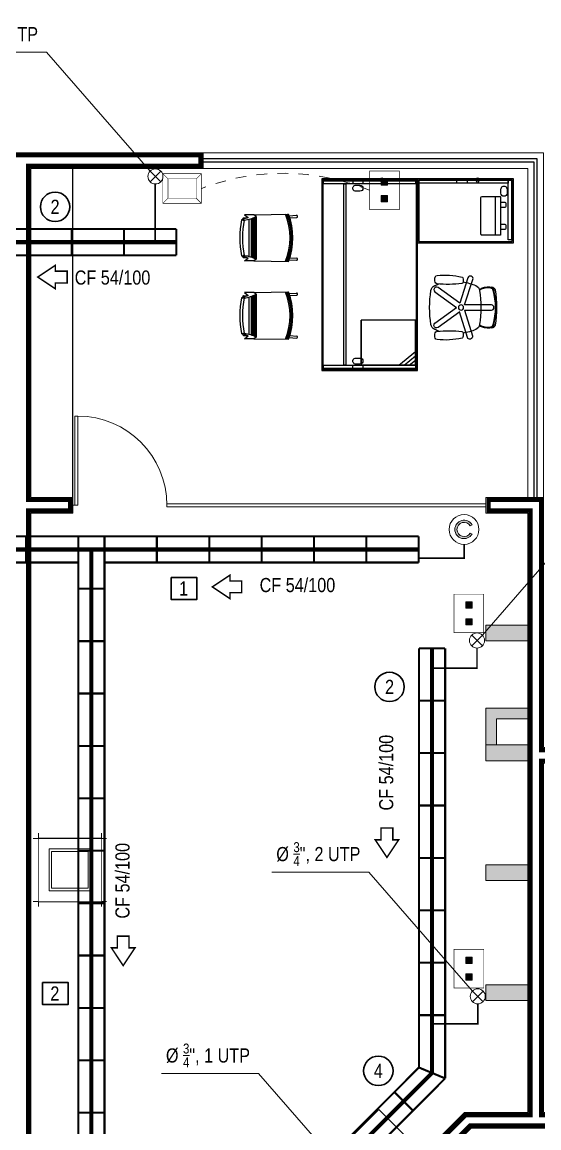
# Model space of a CAD drawing. Header units: millimetres. Extents: x 0 to 99.3, y 0 to 70.2.
# Drawn here: x 24.85 to 29.78, y 34.11 to 44.67 of the extents above; entities that cross this region are included whole.
import ezdxf

# ---------------------------------------------------------------- set-up
doc = ezdxf.new("R2010")
doc.units = ezdxf.units.MM
doc.set_wipeout_variables(frame=1)
doc.linetypes.add('DASHED', pattern=[0.75, 0.5, -0.25])
doc.linetypes.add('DOT2', pattern=[0.125, 0, -0.125])
for name, color, linetype, lineweight in [('ARQUITECTÓNICO', 152, 'Continuous', 0), ('CRISTAL', 4, 'Continuous', 0), ('INST. VOZ Y DATOS', 40, 'Continuous', 0), ('Mobiliario', 25, 'Continuous', 20), ('TABLAROCA', 33, 'Continuous', 0), ('TEXTOS INST. VOZ Y DATOS', 1, 'Continuous', 0)]:
    doc.layers.add(name, color=color, linetype=linetype, lineweight=lineweight)
doc.layers.add('Muebles', color=2, linetype='Continuous')
doc.layers.add('VENTANAS', color=3, linetype='Continuous')
doc.styles.add('75', font='ARIALN.TTF', dxfattribs={"height": 0.135})

# ---------------------------------------------------------------- blocks, each defined once
blk = doc.blocks.new('TTRWTR')
at = {"layer": 'Muebles'}
for p, q in [((14769216.67561518, 1877575.142106367), (14769216.67561518, 1877575.111106368)), ((14769216.77561518, 1877575.111106368), (14769216.77561518, 1877575.142106367)), ((14769217.66937444, 1877575.117872858, 3.179471943115519e-05), (14769217.66937444, 1877575.14787286, 3.179471943115519e-05)), ((14769217.76937444, 1877575.117872858, 3.179471943115519e-05), (14769217.76937444, 1877575.14787286, 3.179471943115519e-05)), ((14769218.03550402, 1877574.992342193), (14769218.03550402, 1877574.622342193)), ((14769216.75444784, 1877573.381106367), (14769216.75444784, 1877573.811106367)), ((14769217.11444784, 1877573.381106367), (14769217.27444784, 1877573.513414061)), ((14769217.16444784, 1877573.381106367), (14769217.27444784, 1877573.472067906)), ((14769217.21444784, 1877573.381106367), (14769217.27444784, 1877573.430721752)), ((14769216.67261518, 1877573.381106367), (14769216.67261518, 1877573.350106368)), ((14769217.27444784, 1877573.381106367), (14769216.75444784, 1877573.381106367)), ((14769216.77261518, 1877573.381106367), (14769216.77261518, 1877573.350106368))]:
    blk.add_line(p, q, dxfattribs=at)
for points in [[(14769217.29374481, 1877573.330976738), (14769217.29374481, 1877575.161106369), (14769216.37861518, 1877575.161106369), (14769216.37861518, 1877573.330976738)], [(14769217.28244481, 1877573.342276737), (14769217.28244481, 1877575.149806367), (14769216.38991518, 1877575.149806367), (14769216.38991518, 1877573.342276737)], [(14769217.27444784, 1877575.142106367), (14769217.27444784, 1877575.111106368), (14769216.39744784, 1877575.111106368), (14769216.39744784, 1877575.142106367)], [(14769216.60994784, 1877575.111106368), (14769216.60994784, 1877573.381106367), (14769216.59094784, 1877573.381106367), (14769216.59094784, 1877575.111106368)], [(14769217.29374481, 1877575.161106369), (14769217.29374481, 1877574.550976738), (14769218.20887444, 1877574.550976738), (14769218.20887444, 1877575.161106369)], [(14769217.30504481, 1877575.149806367), (14769217.30504481, 1877574.562276738), (14769218.19757444, 1877574.562276738), (14769218.19757444, 1877575.149806367)], [(14769217.27444784, 1877573.381106367), (14769217.27444784, 1877573.811106367), (14769216.75444784, 1877573.811106367), (14769216.75444784, 1877573.381106367)]]:
    blk.add_lwpolyline(points, close=True, dxfattribs=at)
for points in [[(14769217.27444784, 1877575.142106367), (14769217.27444784, 1877575.111106368), (14769216.39744784, 1877575.111106368), (14769216.39744784, 1877575.142106367), (14769217.27444784, 1877575.142106367)], [(14769217.27444784, 1877573.381106367), (14769217.27444784, 1877573.350106368), (14769216.39744784, 1877573.350106368), (14769216.39744784, 1877573.381106367), (14769217.27444784, 1877573.381106367)]]:
    blk.add_lwpolyline(points, dxfattribs=at)
at = {"layer": 'Muebles', "elevation": 3.179471943115519e-05}
for points in [[(14769218.15887444, 1877575.14787286), (14769218.15887444, 1877575.117872858), (14769217.27987444, 1877575.117872858), (14769217.27987444, 1877575.14787286)], [(14769218.18987444, 1877575.14787286), (14769218.18987444, 1877574.577872859), (14769218.15887444, 1877574.577872859), (14769218.15887444, 1877575.14787286)]]:
    blk.add_lwpolyline(points, close=True, dxfattribs=at)
at = {"layer": 'Muebles'}
for points in [[(14769216.74344784, 1877575.100106368, -0.9999999999997548), (14769216.74344784, 1877575.042106368), (14769216.70444784, 1877575.042106368, -1.000000000000245), (14769216.70444784, 1877575.100106368)], [(14769218.08550403, 1877574.992342193), (14769218.08550403, 1877574.622342193), (14769217.90950403, 1877574.622342193, -0.4142135623731124), (14769217.89950402, 1877574.632342193), (14769217.89950402, 1877574.982342193, -0.414213562373095), (14769217.90950403, 1877574.992342193)], [(14769216.74344784, 1877573.450106367, -0.9999999999997548), (14769216.74344784, 1877573.392106367), (14769216.70444784, 1877573.392106367, -1.000000000000245), (14769216.70444784, 1877573.450106367)]]:
    blk.add_lwpolyline(points, format="xyb", close=True, dxfattribs=at)
at = {"layer": 'Muebles', "elevation": 3.179471943115519e-05}
blk.add_lwpolyline([(14769218.14787444, 1877575.023106368, -0.9999999999997548), (14769218.08987444, 1877575.023106368), (14769218.08987444, 1877575.062106367, -1.000000000000245), (14769218.14787444, 1877575.062106367)], format="xyb", close=True, dxfattribs=at)
at = {"layer": 'Muebles'}
for points in [[(14769218.08550403, 1877574.937342193), (14769218.12550403, 1877574.937342193, -0.4142135623730689), (14769218.13550403, 1877574.927342193), (14769218.13550403, 1877574.897342192, -0.4142135623730949), (14769218.12550403, 1877574.887342192), (14769218.08550403, 1877574.887342192)], [(14769218.08550403, 1877574.727342192), (14769218.12550403, 1877574.727342192, -0.4142135623730689), (14769218.13550403, 1877574.717342192), (14769218.13550403, 1877574.687342193, -0.4142135623730949), (14769218.12550403, 1877574.677342193), (14769218.08550403, 1877574.677342193)]]:
    blk.add_lwpolyline(points, format="xyb", dxfattribs=at)
for centre in [(14769216.95222335, 1877575.161106369), (14769216.95222335, 1877575.137505185), (14769217.86722335, 1877575.161106369), (14769217.86722335, 1877575.137505185)]:
    blk.add_circle(centre, 0.009999999999999998, dxfattribs=at)
blk = doc.blocks.new('DGWR')
at = {"layer": 'Muebles', "ltscale": 0.0013}
for points in [[(1950.26457051292, 1387.975705203625), (1950.083557159395, 1388.15671855715, -0.9999999999999998), (1950.118867633343, 1388.192029031098), (1950.299368033269, 1388.011528631172)], [(1950.299368033269, 1388.011528631172), (1950.415256423744, 1388.238972403785, -0.9999999999999998), (1950.459750216615, 1388.216301683972), (1950.34386182614, 1387.98885791136)], [(1950.34386182614, 1387.98885791136), (1950.595985190281, 1387.948925493438, -0.9999999999999998), (1950.588173392616, 1387.899603744096), (1950.336050028475, 1387.939536162018)], [(1950.26457051292, 1387.975705203625), (1950.038889623888, 1387.85491085357, 0.9999999999999998), (1950.0615603437, 1387.810417060699), (1950.286843260805, 1387.930998398653)], [(1950.286728279133, 1387.931724364353), (1950.326660697055, 1387.679601000212, 0.9999999999999998), (1950.375982446397, 1387.687412797877), (1950.336050028475, 1387.939536162018)]]:
    blk.add_lwpolyline(points, format="xyb", dxfattribs=at)
blk.add_circle((1950.306013145268, 1387.969573045226), 0.0249682755756012, dxfattribs=at)
at = {"layer": 'Muebles'}
for centre, radius, start, end in [((1950.769212289739, 1387.506373900756), 0.9946310600193096, 125.2174416849403, 144.7825583151173), ((1950.590121857113, 1387.68546433338), 0.7314208982906903, 121.1599887002865, 148.8400112997536), ((1950.546062464021, 1387.729523726473), 0.6650936655240552, 120.5087086425054, 149.4912913575237), ((1950.212905892517, 1388.294479046969), 0.0299619306907215, 59.92347491132853, 125.2174416849115), ((1950.223625568101, 1388.276722747618), 0.0299619306907215, 54.70145208761179, 120.5087086425232), ((1950.226592971262, 1388.285382864823), 0.0299619306907215, 52.86195460917522, 119.887318649999), ((1950.146038255061, 1388.179017314829), 0.1633886616246265, 21.71370480914915, 59.92347491134637), ((1950.155475467406, 1388.180465736139), 0.1479019513945703, 14.98015599668005, 54.70145208762997), ((1950.934651223674, 1387.340934966819), 1.078787390681963, 126.2930588514691, 143.7069411485414), ((1950.269997572715, 1388.228381067668), 0.0299619306907215, 306.8314124387776, 21.71370480912008), ((1950.331570067999, 1388.162138967667), 0.0599238613814429, 68.20390682543373, 126.2930588514768), ((1950.168515182122, 1387.754392039395), 0.4990644463002027, 53.46512542838678, 68.20390682542161), ((1950.469567553333, 1388.142771864994), 0.0099873102302405, 151.445463534928, 218.1708974900703), ((1950.53758021562, 1388.105760137164), 0.0874185069690891, 119.1368019859077, 151.445463534928), ((1951.274021978781, 1388.77515369858), 1.033243732674346, 218.1708974901172, 231.3817074251284), ((1950.499879235559, 1388.173393164088), 0.0099873102302405, 58.46520434299956, 119.1368019858964), ((1950.141962400389, 1387.590121370229), 0.6943194272682716, 38.63666321908459, 58.46520434298846), ((1949.981107143524, 1388.062680297976), 0.0299619306907215, 144.7825583151067, 210.0765250887006), ((1950.096568875664, 1388.129547935433), 0.1633886616246265, 210.0765250887475, 248.2862951908678), ((1949.99020332567, 1388.048993219232), 0.0299619306907215, 150.1126813500301, 217.1380453908248), ((1949.998863442876, 1388.051960622392), 0.0299619306907215, 149.4912913574767, 215.2985479123882), ((1950.095120454354, 1388.120110723087), 0.1479019513945703, 215.29854791237, 255.01984400332), ((1950.047205122826, 1388.005588617778), 0.0299619306907215, 248.2862951908799, 323.1685875612405), ((1950.600980896212, 1388.050307331724), 0.0981968847866752, 301.2934894659714, 329.976555226954), ((1950.668707354765, 1388.011168483399), 0.019974620460481, 329.9765552269249, 38.63666321901127), ((1950.113447222826, 1387.944016122494), 0.0599238613814429, 143.7069411485309, 201.7960931745663), ((1950.521194151098, 1388.107071008371), 0.4990644463002763, 201.7960931745905, 216.534874571621), ((1949.755058109547, 1388.520528080947), 1.078787390681963, 306.2930588514586, 323.7069411485309), ((1950.168515182122, 1387.754392039395), 0.4990644463002027, 21.79609317457839, 26.97926342809395), ((1950.576262110393, 1387.917446925272), 0.0599238613814429, 323.7069411485232, 21.79609317456628), ((1950.641611262456, 1387.983465009988), 0.019974620460481, 231.3817074251468, 301.2934894659423), ((1950.102193026406, 1387.775706954934), 0.0099873102302405, 150.8631980141036, 211.5347956570004), ((1950.169826053329, 1387.738005974873), 0.0874185069690891, 118.5545364650719, 150.8631980140922), ((1950.132814325499, 1387.806018637161), 0.0099873102302405, 51.82910250992972, 118.5545364650719), ((1949.500432491914, 1387.001564211712), 1.033243732674346, 38.61829257487155, 51.82910250988284), ((1950.685464820264, 1388.133623790104), 0.6943194272682716, 211.5347956570115, 231.3633367809154), ((1950.264417707095, 1387.606878835729), 0.019974620460481, 231.3633367809887, 300.0234447730751), ((1950.225278858769, 1387.674605294281), 0.0981968847866752, 300.023444773046, 328.7065105340286), ((1950.521194151098, 1388.107071008371), 0.4990644463002763, 243.0207365719644, 248.2039068254216), ((1950.292121180506, 1387.633974928037), 0.019974620460481, 328.7065105340578, 38.61829257485322), ((1950.358139265221, 1387.699324080099), 0.0599238613814429, 248.2039068254337, 306.2930588514691)]:
    blk.add_arc(centre, radius, start, end, dxfattribs=at)
blk = doc.blocks.new('FRRGT')
at = {"layer": 'Muebles'}
for p, q in [((1952.040634336983, 1387.544310144189), (1951.996930152476, 1387.594291158003)), ((1952.059105914466, 1387.553530449315), (1952.011966939421, 1387.607439560984)), ((1952.304800554011, 1387.322754465865), (1952.074218306561, 1387.560525058963)), ((1951.761979291568, 1387.256403826417), (1951.708070179899, 1387.303542801462)), ((1951.771199596694, 1387.2748754039), (1951.72121858288, 1387.318579588407)), ((1951.988200775605, 1387.037851355088), (1952.277658385795, 1387.327308965278)), ((1951.992092380674, 1387.03617960696), (1952.279330133922, 1387.323417360209)), ((1951.99877737373, 1387.034704371597), (1952.280805369286, 1387.316732367153)), ((1952.006418302228, 1387.032145014081), (1952.283364726802, 1387.309091438655)), ((1952.015351760312, 1387.028838130517), (1952.286671610366, 1387.300157980572)), ((1952.026173864751, 1387.024359807897), (1952.291149932986, 1387.289335876132)), ((1952.037998567241, 1387.01884402377), (1952.296665717113, 1387.277511173642)), ((1952.057753793317, 1387.008056792711), (1952.307452948172, 1387.257755947566)), ((1952.351212333215, 1387.23175470824), (1952.328198674206, 1387.254768367249)), ((1951.992755275018, 1387.010709186872), (1951.75498468192, 1387.241291434322)), ((1952.083755032643, 1386.964297407668), (1952.060741373634, 1386.987311066677))]:
    blk.add_line(p, q, dxfattribs=at)
for points in [[(1952.366458710512, 1387.261107343887), (1952.323327518311, 1387.265143220713), (1952.351239666395, 1387.205694405585), (1952.332638219064, 1387.22228756971, -0.1067697996425078), (1952.277658385795, 1387.327308965278), (1952.304800554011, 1387.322754465865)], [(1952.054402396996, 1386.94905103037), (1952.050366520169, 1386.992182222572), (1952.109815335298, 1386.964270074488), (1952.093222171173, 1386.982871521819, 0.1067697996425078), (1951.988200775605, 1387.037851355088), (1951.992755275018, 1387.010709186872)]]:
    blk.add_lwpolyline(points, format="xyb", close=True, dxfattribs=at)
for centre, radius, start, end in [((1952.332202568238, 1386.983307172645), 0.6322470779360132, 114.0819847990702, 155.9180152009297), ((1952.004448545948, 1387.600865359494), 0.0099873102302405, 41.16695958725601, 221.166959587256), ((1952.332202568238, 1386.983307172645), 0.6289895526653402, 113.9888670000823, 156.0111329999177), ((1952.332202568238, 1386.983307172645), 0.6244176785367329, 113.8564570242932, 156.1435429757068), ((1952.332202568238, 1386.983307172645), 0.6177394361960272, 113.6593398590137, 156.3406601409863), ((1952.332202568238, 1386.983307172645), 0.6056444374644957, 113.2906866780916, 156.7093133219084), ((1951.714644381389, 1387.311061194935), 0.0099873102302405, 48.83304041275259, 228.833040412744), ((1951.658939883882, 1387.656569857001), 0.8010384689305805, 302.7964797457443, 327.2035202542557), ((1951.693206209938, 1387.622303530945), 0.7788268056189598, 302.3384069820636, 327.6615930179364), ((1952.344150238425, 1387.224692613451), 0.0099873102302405, 209.5287545503254, 247.0030127580904), ((1952.344150238425, 1387.224692613451), 0.0099873102302405, 285.6007738618679, 45), ((1952.090817127432, 1386.971359502458), 0.0099873102302405, 225, 344.3992261381322), ((1952.090817127432, 1386.971359502458), 0.0099873102302405, 22.99698724190974, 60.47124544967456)]:
    blk.add_arc(centre, radius, start, end, dxfattribs=at)
blk = doc.blocks.new('mesita central')
at = {"layer": 'Muebles', "lineweight": 0}
for p, q in [((-38.00228328829781, -24.97795166609228), (-37.95228328829781, -24.97795166609228)), ((-37.95228328829781, -24.97795166609228), (-37.95228328829781, -24.92795166609228)), ((-37.35228328829781, -24.97795166609228), (-37.35228328829781, -24.92795166609228)), ((-37.30228328829781, -24.97795166609228), (-37.35228328829781, -24.97795166609228)), ((-38.00228328829781, -25.57795166609228), (-37.95228328829781, -25.57795166609228)), ((-37.95228328829781, -25.57795166609228), (-37.95228328829781, -25.62795166609228)), ((-37.30228328829781, -25.57795166609228), (-37.35228328829781, -25.57795166609228)), ((-37.35228328829781, -25.57795166609228), (-37.35228328829781, -25.62795166609228))]:
    blk.add_line(p, q, dxfattribs=at)
at = {"layer": 'Muebles'}
for p, q in [((-37.95228328829781, -25.57795166609228), (-37.95228328829781, -24.97795166609228)), ((-37.35228328829781, -24.97795166609228), (-37.35228328829781, -25.57795166609228)), ((-37.35228328829781, -25.57795166609228), (-37.95228328829781, -25.57795166609228))]:
    blk.add_line(p, q, dxfattribs=at)
at = {"lineweight": 0}
blk.add_wipeout([(-37.35228328829781, -24.97795166609228), (-37.35228328829781, -25.57795166609228), (-37.95228328829781, -25.57795166609228), (-37.95228328829781, -24.97795166609228)], dxfattribs=at).dxf.layer = 'Muebles'
at = {"layer": 'Muebles'}
blk.add_line((-37.95228328829781, -24.97795166609228), (-37.35228328829781, -24.97795166609228), dxfattribs=at)
at = {"layer": 'Muebles', "lineweight": 0}
for p, q in [((-37.45228328829781, -25.07795166609228), (-37.85228328829781, -25.07795166609228)), ((-37.85228328829781, -25.07795166609228), (-37.85228328829781, -25.47795166609228)), ((-37.47728328829781, -25.10295166609227), (-37.82728328829781, -25.10295166609228)), ((-37.82728328829781, -25.10295166609228), (-37.82728328829781, -25.45295166609228)), ((-37.47728328829781, -25.10295166609228), (-37.47728328829781, -25.45295166609228)), ((-37.45228328829781, -25.07795166609228), (-37.45228328829781, -25.47795166609228)), ((-37.45228328829781, -25.47795166609228), (-37.85228328829781, -25.47795166609228)), ((-37.47728328829781, -25.45295166609228), (-37.82728328829781, -25.45295166609228))]:
    blk.add_line(p, q, dxfattribs=at)
blk = doc.blocks.new('A$C2C654F5E')
at = {"layer": 'TABLAROCA'}
blk.add_hatch(color=256, dxfattribs=at).paths.add_polyline_path([(8.316692401422188e-08, 0.3500001574284681), (8.316692401422188e-08, 1.574287296080001e-07), (0.1000000831668331, 1.57428729552489e-07), (0.1000000831668331, 0.2500001574284738), (0.400000083167015, 0.2500001574284454), (0.400000083167015, 0.3500001574284397)])
blk.add_lwpolyline([(0.400000083167015, 0.2500001574284454), (0.400000083167015, 0.3500001574284397), (8.316692401422188e-08, 0.3500001574284681), (8.316692401422188e-08, 1.574287296080001e-07), (0.1000000831668331, 1.574287296080001e-07), (0.1000000831668331, 0.2500001574284738), (0.4000000831667876, 0.2500001574284454)], dxfattribs=at)

msp = doc.modelspace()

# ---------------------------------------------------------------- hatches: boundary and pattern name
at = {"layer": 'INST. VOZ Y DATOS'}
for points in [[(28.27925949118389, 43.1714547512729), (28.33956051239102, 43.1714547512729), (28.33956051239102, 43.11115373006578), (28.27925949118389, 43.11115373006578)], [(28.27925949118389, 42.95041036235307), (28.33956051239102, 42.95041036235307), (28.33956051239102, 43.01071138356019), (28.27925949118389, 43.01071138356019)], [(29.08493516830049, 39.13442694080368), (29.14523618950761, 39.13442694080368), (29.14523618950761, 39.07412591959655), (29.08493516830049, 39.07412591959655)], [(29.08493516830049, 38.91338255188384), (29.14523618950761, 38.91338255188384), (29.14523618950761, 38.97368357309097), (29.08493516830049, 38.97368357309097)], [(29.0849874909386, 35.74467280806175), (29.14528851214573, 35.74467280806175), (29.14528851214573, 35.68437178685463), (29.0849874909386, 35.68437178685463)], [(29.0849874909386, 35.52362841914191), (29.14528851214573, 35.52362841914191), (29.14528851214573, 35.58392944034904), (29.0849874909386, 35.58392944034904)]]:
    msp.add_hatch(color=256, dxfattribs=at).paths.add_polyline_path(points)
h = msp.add_hatch(color=104, dxfattribs=at)
edge = h.paths.add_edge_path()
edge.add_line((29.1450618665026, 39.78118489109534), (29.1277413584271, 39.79118489109533))
edge.add_arc((29.06905875248731, 39.82506530943124), 0.06776083667208863, 30.00000000003689, 330.0000000001296, ccw=False)
edge.add_line((29.1277413584271, 39.85894572776738), (29.1450618665026, 39.86894572776714))
edge.add_arc((29.06905875248731, 39.82506530943124), 0.08776083667192032, 29.99999999995654, 330.0000000000435)
at = {"layer": 'TABLAROCA'}
for points in [[(29.2785606160528, 38.91221485028927), (29.2785606160528, 38.76221485028941), (29.67856061605198, 38.76221485028941), (29.67856061605198, 38.91221485028927)], [(29.2785606160528, 37.76841605077925), (29.2785606160528, 37.61841605077939), (29.67856061605198, 37.61841605077939), (29.67856061605198, 37.76841605077925)], [(29.27856061605007, 36.624617251269), (29.27856061605007, 36.47461725126914), (29.67856061604971, 36.47461725126914), (29.67856061604971, 36.624617251269)], [(29.2785606160528, 35.48081845175875), (29.2785606160528, 35.33081845175889), (29.67856061605198, 35.33081845175889), (29.67856061605198, 35.48081845175875)]]:
    msp.add_hatch(color=256, dxfattribs=at).paths.add_polyline_path(points)

# ---------------------------------------------------------------- linework, layer by layer
at = {"layer": 'ARQUITECTÓNICO'}
for points in [[(24.22704208369532, 33.31808576600315), (24.94777221067534, 32.59735563902291), (25.11243632047763, 32.76201974882497), (25.4594322132848, 32.76201974882315), (25.4594322132848, 32.91201974882324), (24.93310810087314, 32.91201974882324), (24.93310810087269, 39.98101364980039), (25.33310810087323, 39.98101364980039), (25.33310810087323, 40.13101364980025), (24.93310810087269, 40.13101364980048), (24.93310810087269, 43.27015942227126), (26.57856061605298, 43.27015942227126), (26.57856061605298, 43.42015942227135), (24.19403166909115, 43.42015942227135)], [(29.82856061605298, 40.13101364980025), (29.82856061605298, 43.42015942227135), (26.57856061605298, 43.42015942227135)], [(29.67856061605244, 40.13101364980025), (29.67856061605244, 43.27015942227126), (26.57856061605298, 43.27015942227126)], [(29.67856060784243, 34.26201965224868), (29.67856061605244, 39.98101364979971), (29.2785606160528, 39.98101364979971), (29.2785606160528, 40.13101364980025), (29.2785606160528, 40.13101364980025), (29.8285606122522, 40.13101364980025), (29.82856060976292, 37.74403991406325), (30.25363279431213, 37.74403991406325), (30.25363279431213, 37.59403991406339), (29.8285606096083, 37.59403991406339), (29.82856060784206, 34.26201965537939), (32.2527901210774, 34.26201965207952), (32.2527901210774, 34.11201965207965), (29.82856060784206, 34.11201965224859), (29.67856060784152, 34.11201965224859), (29.13575622912049, 34.11201965224859), (27.78575632569618, 32.76201974882451), (27.25943221328498, 32.76201974882429), (27.25943221328498, 32.91201974882438), (27.72362429134, 32.91201974882438), (29.07362419476476, 34.26201965224868), (29.67856060784243, 34.26201965224868)], [(29.67856060803297, 34.28684095573612), (29.67856061605244, 35.33081845175889), (29.2785606160528, 35.33081845175889), (29.2785606160528, 35.48081845175875), (29.67856061605244, 35.48081845175898), (29.67856061605244, 36.47461725126914), (29.67856060784197, 35.48081845175898)]]:
    msp.add_lwpolyline(points, dxfattribs=at)
at = {"layer": 'ARQUITECTÓNICO', "const_width": 0.04}
for points in [[(24.26239742275402, 33.31808576600292), (24.94777221067534, 32.63271097808206), (25.10208098141857, 32.78701974882506), (25.43443221328471, 32.78701974882324), (25.43443221328471, 32.88701974882338), (24.90810810087305, 32.88701974882338), (24.90810810087305, 40.00601364980048), (25.30810810087269, 40.00601364980025), (25.30810810087269, 40.10601364980039), (24.90810810087305, 40.10601364980039), (24.90810810087305, 43.29515942227135), (26.55356061605244, 43.29515942227135), (26.55356061605244, 43.39515942227126), (24.21903166909078, 43.39515942227126)], [(29.70356061605298, 34.23701965224859), (29.70356061605298, 40.00601364979957), (29.30356061605244, 40.00601364979957), (29.30356061605335, 40.10601364980039), (29.80356061222665, 40.10601364980039), (29.80356060973691, 37.71903991406339), (30.22863279431249, 37.71903991406339), (30.22863279431249, 37.61903991406325), (29.8035606096214, 37.61903991406325), (29.80356060782879, 34.23701965541341), (32.22779012107731, 34.23701965211353), (32.22779012107731, 34.13701965208134), (29.82856060784388, 34.13701965224845), (29.67856060784152, 34.13701965224845), (29.12540089006097, 34.13701965224845), (27.77540098663712, 32.7870197488246), (27.28443221328462, 32.78701974882415), (27.28443221328462, 32.88701974882429), (27.73397963039952, 32.88701974882429), (29.08397953382382, 34.23701965224859), (29.70356060765016, 34.23701965224859)]]:
    msp.add_lwpolyline(points, dxfattribs=at)
at = {"layer": 'CRISTAL'}
for points in [[(25.33310810087323, 40.05601364980043), (25.38310810087296, 40.05601364980043), (25.38310810087251, 40.90601364980057), (25.35310810087276, 40.90601364980057), (25.35310810087367, 40.05601364980043)], [(29.2785606160528, 40.04101364979965), (26.23310810087287, 40.04101364979874), (26.23310810087287, 40.07101364979872), (29.2785606160528, 40.07101364979962)]]:
    msp.add_lwpolyline(points, dxfattribs=at)
msp.add_arc((25.38310810087251, 40.05601364980066), 0.84999999999983, 359.9999999999479, 89.99999999989578, dxfattribs=at)
at = {"layer": 'INST. VOZ Y DATOS', "color": 6}
for points in [[(26.07167483917283, 43.24450366282031), (26.17349821519883, 43.14268028632864)], [(26.07167483917283, 43.14268028632864), (26.17349821519883, 43.24450366282031)], [(29.14219164695851, 38.81644355495246), (29.24401502298451, 38.71462017846079)], [(29.14219164695851, 38.71462017846079), (29.24401502298451, 38.81644355495246)], [(29.14883731043983, 35.42087036915609), (29.25066068646584, 35.31904699266443)], [(29.14883731043983, 35.31904699266443), (29.25066068646584, 35.42087036915609)]]:
    msp.add_lwpolyline(points, dxfattribs=at)
at = {"layer": 'INST. VOZ Y DATOS', "const_width": 0.005}
for points in [[(26.19333012138031, 42.93598570546442), (26.19333012138031, 43.22015942227131), (26.56180871651395, 43.22015942227131), (26.56180871651395, 42.93598570546442)], [(26.2433301213805, 42.9859857054646), (26.2433301213805, 43.17015942227113), (26.51180871651422, 43.17015942227135), (26.51180871651422, 42.98598570546437)], [(28.45149686019113, 42.87669325924617), (28.16732314338424, 42.87669325924617), (28.16732314338424, 43.24517185437981), (28.45149686019113, 43.24517185437981)], [(29.25717253730772, 38.83966544877694), (28.97299882050038, 38.83966544877694), (28.97299882050038, 39.20814404391058), (29.25717253730772, 39.20814404391058)], [(29.25722485994584, 35.44991131603501), (28.97305114313849, 35.44991131603501), (28.97305114313849, 35.81838991116865), (29.25722485994584, 35.81838991116865)]]:
    msp.add_lwpolyline(points, close=True, dxfattribs=at)
at = {"layer": 'INST. VOZ Y DATOS'}
for points, const_width in [([(26.2433301213805, 43.17015942227113), (26.19333012138031, 43.22015942227131)], 0.005), ([(26.51180871651422, 43.17015942227135), (26.56180871651395, 43.22015942227131)], 0.005), ([(26.2433301213805, 42.9859857054646), (26.19333012138031, 42.93598570546442)], 0.005), ([(26.51180871651422, 42.98598570546437), (26.56180871651395, 42.93598570546442)], 0.005), ([(26.32235331787842, 42.69094630277777), (21.07235331787842, 42.69094630277777)], 0.02), ([(25.32235331787842, 42.69094630277777), (25.32235331787842, 42.44094630277777)], 0.02), ([(25.82235331787842, 42.69094630277777), (25.82235331787842, 42.44094630277777)], 0.02), ([(26.32235331787842, 42.69094630277777), (26.32235331787842, 42.44094630277777)], 0.02), ([(26.32235331787842, 42.44094630277777), (21.32235331787842, 42.44094630277777)], 0.02), ([(28.63850813381305, 38.69094630277777), (28.63850813381305, 34.69094630277777)], 0.02), ([(28.63850813381305, 38.69094630277777), (28.88850813381305, 38.69094630277777)], 0.02), ([(28.88850813381305, 38.69094630277777), (28.88850813381305, 34.58739291218444)], 0.02), ([(28.63850813381305, 38.19094630277777), (28.88850813381305, 38.19094630277777)], 0.02), ([(28.63850813381305, 37.69094630277777), (28.88850813381305, 37.69094630277777)], 0.02), ([(28.63850813381305, 37.19094630277777), (28.88850813381305, 37.19094630277777)], 0.02), ([(28.63850813381305, 36.69094630277777), (28.88850813381305, 36.69094630277777)], 0.02), ([(28.63850813381305, 36.19094630277777), (28.88850813381305, 36.19094630277777)], 0.02), ([(28.63850813381305, 35.69094630277777), (28.88850813381305, 35.69094630277777)], 0.02), ([(28.63850813381305, 35.19094630277777), (28.88850813381305, 35.19094630277777)], 0.02), ([(24.67243907619331, 30.72487724515918), (28.63850813381305, 34.69094630277777)], 0.02), ([(28.88850813381305, 34.58739291218444), (28.63850813381305, 34.69094630277777)], 0.02), ([(24.84921577148998, 30.54810054986251), (28.88850813381305, 34.58739291218444)], 0.02), ([(28.58081620727035, 34.27970098564174), (28.40403951197322, 34.45647768093841)], 0.02)]:
    msp.add_lwpolyline(points, dxfattribs=dict(at, const_width=const_width))
for points in [[(28.27925949118389, 43.1714547519714), (28.33956051239102, 43.1714547519714), (28.33956051239102, 43.11115373053144), (28.27925949118389, 43.11115373053144)], [(28.27925949118389, 42.95041036165458), (28.33956051239102, 42.95041036165458), (28.33956051239102, 43.01071138309453), (28.27925949118389, 43.01071138309453)], [(29.08493516830049, 39.13442694150217), (29.14523618950761, 39.13442694150217), (29.14523618950761, 39.07412592006222), (29.08493516830049, 39.07412592006222)], [(29.08493516830049, 38.91338255118535), (29.14523618950761, 38.91338255118535), (29.14523618950761, 38.9736835726253), (29.08493516830049, 38.9736835726253)], [(29.0849874909386, 35.74467280876024), (29.14528851214573, 35.74467280876024), (29.14528851214573, 35.68437178732029), (29.0849874909386, 35.68437178732029)], [(29.0849874909386, 35.52362841844342), (29.14528851214573, 35.52362841844342), (29.14528851214573, 35.58392943988338), (29.0849874909386, 35.58392943988338)]]:
    msp.add_lwpolyline(points, close=True, dxfattribs=at)
at = {"layer": 'INST. VOZ Y DATOS', "color": 6, "linetype": 'DASHED', "ltscale": 0.01, "const_width": 0.015}
for points in [[(26.11966080402635, 43.12165144260598), (26.11966080402635, 42.56594630277777)], [(29.06905875248731, 39.68288361507189), (29.06905875248731, 39.55114140298042), (28.63642637731164, 39.55114140298042)], [(29.19310333567, 38.69353186670651), (29.19310333567, 38.50156476575762), (28.76350813381305, 38.50156476575762)], [(29.19974899915132, 35.29795868091014), (29.19974899915132, 35.10766453523502), (28.76350813381305, 35.10766453523502)]]:
    msp.add_lwpolyline(points, dxfattribs=at)
at = {"layer": 'INST. VOZ Y DATOS', "color": 6, "const_width": 0.04}
for points in [[(26.32235331787842, 42.56594630277777), (21.19735331787842, 42.56594630277777)], [(28.76350813381305, 38.69094630277777), (28.76350813381305, 34.63916960748111)], [(24.76082742384142, 30.63648889751084), (28.76350813381305, 34.63916960748111)]]:
    msp.add_lwpolyline(points, dxfattribs=at)
at = {"layer": 'INST. VOZ Y DATOS', "color": 104}
msp.add_lwpolyline([(29.1450618665026, 39.78118489109534), (29.1277413584271, 39.79118489109533, -3.732050807566289), (29.1277413584271, 39.85894572776738), (29.1450618665026, 39.86894572776714, 3.732050807565652)], format="xyb", close=True, dxfattribs=at)
at = {"layer": 'INST. VOZ Y DATOS', "color": 20, "const_width": 0.02}
for points in [[(21.38642637731164, 39.7595752243958), (25.38642637731164, 39.7595752243958)], [(24.88642637731164, 39.7595752243958), (24.88642637731164, 39.5095752243958)], [(25.63642637731164, 39.7595752243958), (25.38642637731164, 39.7595752243958)], [(28.63642637731164, 39.7595752243958), (25.63642637731164, 39.7595752243958)], [(26.13642637731164, 39.7595752243958), (26.13642637731164, 39.5095752243958)], [(26.63642637731164, 39.7595752243958), (26.63642637731164, 39.5095752243958)], [(27.13642637731164, 39.7595752243958), (27.13642637731164, 39.5095752243958)], [(27.63642637731164, 39.7595752243958), (27.63642637731164, 39.5095752243958)], [(28.13642637731164, 39.7595752243958), (28.13642637731164, 39.5095752243958)], [(28.63642637731164, 39.7595752243958), (28.63642637731164, 39.5095752243958)], [(21.38642637731164, 39.5095752243958), (25.38642637731164, 39.5095752243958)], [(28.63642637731164, 39.5095752243958), (25.63642637731164, 39.5095752243958)], [(25.63642637731164, 39.2595752243958), (25.38642637731164, 39.2595752243958)], [(25.63642637731164, 38.7595752243958), (25.38642637731164, 38.7595752243958)], [(25.63642637731164, 38.2595752243958), (25.38642637731164, 38.2595752243958)], [(25.63642637731164, 37.7595752243958), (25.38642637731164, 37.7595752243958)], [(25.63642637731164, 37.2595752243958), (25.38642637731164, 37.2595752243958)], [(25.63642637731164, 35.7595752243958), (25.38642637731164, 35.7595752243958)], [(25.63642637731164, 35.2595752243958), (25.38642637731164, 35.2595752243958)], [(25.63642637731164, 34.7595752243958), (25.38642637731164, 34.7595752243958)], [(25.63642637731164, 34.2595752243958), (25.38642637731164, 34.2595752243958)]]:
    msp.add_lwpolyline(points, dxfattribs=at)
at = {"layer": 'INST. VOZ Y DATOS', "color": 104, "linetype": 'DOT2', "ltscale": 0.5, "const_width": 0.04}
for points in [[(21.38642637731164, 39.63457522439535), (25.51142637731118, 39.63457522439535)], [(28.63642637731164, 39.63457522439535), (25.51142637731118, 39.63457522439535)]]:
    msp.add_lwpolyline(points, dxfattribs=at)
at = {"layer": 'INST. VOZ Y DATOS', "color": 6}
for centre in [(26.12258652788432, 43.19359197457447), (29.19310333567, 38.76553186670662), (29.19974899915132, 35.36995868091026)]:
    msp.add_circle(centre, 0.072, dxfattribs=at)
at = {"layer": 'INST. VOZ Y DATOS', "color": 104, "ltscale": 0.5}
msp.add_circle((29.06905875248731, 39.82506530943124), 0.1421816943593148, dxfattribs=at)
at = {"layer": 'INST. VOZ Y DATOS', "color": 6, "linetype": 'DASHED', "ltscale": 0.01}
msp.add_arc((27.34304117924421, 41.05326664626682), 2.170291032275489, 67.67855028343902, 111.0981498908496, dxfattribs=at)
at = {"layer": 'Muebles'}
msp.add_lwpolyline([(25.33310810087323, 40.13101364980025), (25.33310810087323, 43.27015942227126)], dxfattribs=at)
msp.add_lwpolyline([(27.54681710044542, 33.58374069535284), (27.97108116915706, 33.15947662664121), (28.67818795034373, 33.86658340782765), (28.25392388163118, 34.29084747653951)], close=True, dxfattribs=at)
at = {"layer": 'TABLAROCA'}
for points in [[(29.2785606160528, 38.91221485028927), (29.67856061605198, 38.91221485028927), (29.67856061605198, 38.76221485028941), (29.2785606160528, 38.76221485028941)], [(29.2785606160528, 37.76841605077925), (29.67856061605198, 37.76841605077925), (29.67856061605198, 37.61841605077939), (29.2785606160528, 37.61841605077939)], [(29.27856061605007, 36.624617251269), (29.67856061604971, 36.624617251269), (29.67856061604971, 36.47461725126914), (29.27856061605007, 36.47461725126914)], [(29.2785606160528, 35.48081845175875), (29.67856061605198, 35.48081845175875), (29.67856061605198, 35.33081845175889), (29.2785606160528, 35.33081845175889)]]:
    msp.add_lwpolyline(points, close=True, dxfattribs=at)
at = {"layer": 'TEXTOS INST. VOZ Y DATOS'}
for points in [[(26.0716748412683, 43.24450366282031), (25.08319623230273, 44.38009471125292), (24.15633986979446, 44.38009471125292)], [(29.24401502228602, 38.81644355495246), (30.2324936312516, 39.95203460338507), (31.15934999375986, 39.95203460338507)], [(29.1488373132338, 35.42087036915609), (28.16035870426867, 36.55646141758871), (27.23350234176041, 36.55646141758871)], [(28.0950538763509, 33.49932540626492), (27.10657526738532, 34.63491645469753), (26.17971890487706, 34.63491645469753)]]:
    msp.add_lwpolyline(points, dxfattribs=at)
at = {"layer": 'TEXTOS INST. VOZ Y DATOS', "const_width": 0.01403325000000001}
for points in [[(25.2802424753354, 42.23313998247886), (25.28024247510257, 42.28927298312465), (25.16797647567364, 42.28927298312465), (25.16797647544081, 42.34540598377043), (24.99957747420194, 42.23313998527283), (25.16797647497515, 42.12087398304993), (25.16797647450949, 42.17700698369572), (25.28024247440408, 42.17700698369572)], [(26.94624954890014, 39.27718398299157), (26.94624954866731, 39.22105098234579), (26.83398354923838, 39.22105098234579), (26.83398354900555, 39.1649179817), (26.66558454776668, 39.27718398019761), (26.83398354853989, 39.3894499824205), (26.83398354807423, 39.33331698177471), (26.94624954796882, 39.33331698177471)], [(28.33254942523172, 36.97640552170537), (28.27641642458593, 36.97640552147254), (28.27641642458593, 36.86413952204362), (28.22028342394015, 36.86413952181078), (28.33254942243775, 36.69574052057192), (28.44481542466065, 36.86413952134512), (28.38868242401486, 36.86413952087946), (28.38868242401486, 36.97640552077405)], [(25.81474803983065, 35.94489387706835), (25.75861503918486, 35.94489387683552), (25.75861503918486, 35.83262787740659), (25.70248203853907, 35.83262787717376), (25.81474803703668, 35.6642288759349), (25.92701403925957, 35.8326278767081), (25.87088103861379, 35.83262787624244), (25.87088103861379, 35.94489387613703)]]:
    msp.add_lwpolyline(points, close=True, dxfattribs=at)
at = {"layer": 'TEXTOS INST. VOZ Y DATOS', "lineweight": 30}
for points in [[(26.27236057753589, 39.36613568893358), (26.51841090918106, 39.36613568893358), (26.51841090918106, 39.15714567303394), (26.27236057753589, 39.15714567303394)], [(25.04404581775134, 35.50184660078094), (25.29009614939559, 35.50184660078094), (25.29009614939559, 35.29285658488129), (25.04404581775134, 35.29285658488129)]]:
    msp.add_lwpolyline(points, close=True, dxfattribs=at)
for centre in [(25.16495644809447, 42.90335031901191), (28.35749413468193, 38.32272845968555), (28.25077940161327, 34.65921096059083)]:
    msp.add_circle(centre, 0.1404577247078833, dxfattribs=at)
at = {"layer": 'VENTANAS'}
for points in [[(29.76856061605258, 40.13101364980025), (29.76856061605258, 43.36015942227118), (26.57856061605298, 43.36015942227118)], [(29.73856061605284, 40.13101364980025), (29.73856061605284, 43.33015942227121), (26.57856061605298, 43.33015942227121)]]:
    msp.add_lwpolyline(points, dxfattribs=at)

# ---------------------------------------------------------------- block references
at = {"layer": 'Mobiliario', "rotation": 224.9999999999874}
for p in [(426.5642188652168, 2403.860527271679), (426.5642188646702, 2403.118290374106)]:
    msp.add_blockref('FRRGT', p, dxfattribs=at)
at = {"layer": 'Mobiliario', "xscale": -1, "rotation": 314.9999999999873}
msp.add_blockref('DGWR', (426.6722479211999, -2318.574697103535), dxfattribs=at)
at = {"layer": 'Muebles'}
msp.add_blockref('TTRWTR', (-14769188.66870006, -1877531.989796502), dxfattribs=at)
at = {"layer": 'TABLAROCA'}
msp.add_blockref('A$C2C654F5E', (29.2785606160528, 37.76841605077925), dxfattribs=at)

# ---------------------------------------------------------------- texts
at = {"layer": 'TEXTOS INST. VOZ Y DATOS', "char_height": 0.135, "style": '75'}
for s, insert, width, attachment_point in [('\\A1;%%C {\\H0.7x;\\S3/4;}", 2 UTP', (25.00211672186333, 44.66455085369375), 2.199120933601989, 3), ('2', (25.16495644809493, 42.90335031901191), 1.385165297991489, 5), ('CF 54/100', (25.71298285698049, 42.29631480206672), 1.539072553323876, 2), ('CF 54/100', (27.47843087106867, 39.36205118394082), 1.539072553323876, 2), ('2', (28.35749413468238, 38.32272845968555), 1.385165297991489, 5), ('\\A1;%%C {\\H0.7x;\\S3/4;}", 2 UTP', (28.07927919382882, 36.84091756002954), 2.199120933601989, 3), ('\\A1;%%C {\\H0.7x;\\S3/4;}", 1 UTP', (27.02549575694593, 34.91937259713836), 2.199120933601989, 3), ('4', (28.25077940161327, 34.65921096059083), 1.385165297991489, 5)]:
    msp.add_mtext(s, dxfattribs=dict(at, insert=insert, width=width, attachment_point=attachment_point))
at = {"layer": 'TEXTOS INST. VOZ Y DATOS', "lineweight": 30, "char_height": 0.135, "width": 1.385165297991489, "attachment_point": 5, "style": '75'}
for s, insert in [('1', (26.39078462242605, 39.26195592895124)), ('2', (25.1624698626415, 35.39766684079859))]:
    msp.add_mtext(s, dxfattribs=dict(at, insert=insert))
at = {"layer": 'TEXTOS INST. VOZ Y DATOS', "char_height": 0.135, "width": 1.539072553323876, "attachment_point": 2, "rotation": 90, "style": '75'}
for insert in [(28.2583398852471, 37.50442269141217), (25.74053849984602, 36.47291104677515)]:
    msp.add_mtext('CF 54/100', dxfattribs=dict(at, insert=insert))

# ---------------------------------------------------------------- next in the draw order: block references
at = {"layer": 'Muebles', "xscale": -1, "rotation": 359.9999999999997}
msp.add_blockref('mesita central', (-12.34530573806933, 61.85422951853934), dxfattribs=at)

# ---------------------------------------------------------------- next in the draw order: linework, layer by layer
at = {"layer": 'INST. VOZ Y DATOS', "color": 20, "const_width": 0.02}
for points in [[(25.38642637731164, 31.50957522439603), (25.38642637731164, 39.7595752243958)], [(25.63642637731164, 31.7595752243958), (25.63642637731164, 39.7595752243958)], [(25.63642637731164, 36.7595752243958), (25.38642637731164, 36.7595752243958)], [(25.63642637731164, 36.2595752243958), (25.38642637731164, 36.2595752243958)]]:
    msp.add_lwpolyline(points, dxfattribs=at)
at = {"layer": 'INST. VOZ Y DATOS', "color": 104, "linetype": 'DOT2', "ltscale": 0.5, "const_width": 0.04}
msp.add_lwpolyline([(25.51142637731118, 31.63457522439535), (25.51142637731118, 39.63457522439535)], dxfattribs=at)

doc.saveas('drawing.dxf')
